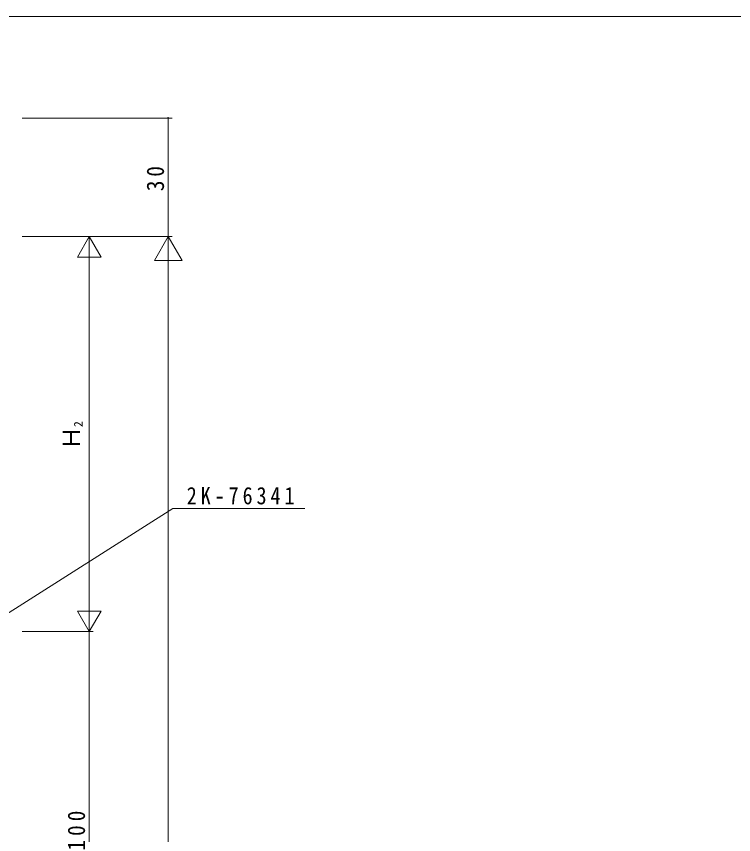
# Model space of a CAD drawing. Units: millimetres on the paper. Extents: x -420 to 373, y -297 to 267.
# Drawn here: x -271.1 to -89.5, y 57.3 to 264.4 of the extents above; entities that cross this region are included whole.
import ezdxf
from ezdxf.enums import TextEntityAlignment as Align

# ---------------------------------------------------------------- set-up
doc = ezdxf.new("R2010")
doc.units = ezdxf.units.MM
doc.layers.add('0-1_YKK_ZWAK', color=7, linetype='Continuous', lineweight=9)
doc.layers.add('0-6_YKK_D', color=6, linetype='Continuous', lineweight=9)
doc.styles.add('ＭＳ ゴシック', font='')
doc.styles.get('ＭＳ ゴシック').set_extended_font_data('MS Gothic')

msp = doc.modelspace()

# ---------------------------------------------------------------- linework, layer by layer
at = {"layer": '0-1_YKK_ZWAK'}
msp.add_line((352.3, 264.4), (-417.7, 264.4), dxfattribs=at)
at = {"layer": '0-6_YKK_D'}
for p, q in [((-269.7, 238.671), (-231.7, 238.671)), ((-232.7, 238.671), (-232.7, 208.672)), ((-269.7, 208.672), (-231.7, 208.672)), ((-269.7, 208.671), (-251.7, 208.671)), ((-269.7, 208.671), (-231.7, 208.671)), ((-252.7, 208.671), (-255.7, 203.475)), ((-252.7, 208.671), (-252.7, 198.279)), ((-252.7, 208.671), (-249.7, 203.475)), ((-232.7, 208.671), (-236.2, 202.609)), ((-232.7, 208.671), (-232.7, 196.546)), ((-232.7, 208.671), (-229.2, 202.609)), ((-255.7, 203.475), (-249.7, 203.475)), ((-252.7, 114.671), (-252.7, 202.671)), ((-236.2, 202.609), (-229.2, 202.609)), ((-232.7, 201.671), (-232.7, -169.329)), ((-283.266, 107.009), (-231.505, 139.817)), ((-231.505, 139.817), (-198.125, 139.817)), ((-252.7, 108.671), (-252.7, 119.063)), ((-249.7, 113.867), (-255.7, 113.867)), ((-252.7, 108.671), (-255.7, 113.867)), ((-252.7, 108.671), (-249.7, 113.867)), ((-269.7, 108.671), (-251.7, 108.671)), ((-269.7, 108.671), (-251.7, 108.671)), ((-252.7, 8.671), (-252.7, 108.671))]:
    msp.add_line(p, q, dxfattribs=at)
for start, end in [(90, 270), (270, 90)]:
    msp.add_arc((-232.7, 238.671), 0.106, start, end, dxfattribs=at)

# ---------------------------------------------------------------- texts
at = {"layer": '0-6_YKK_D', "color": 7, "style": 'ＭＳ ゴシック'}
msp.add_text('2', height=2.199, rotation=90, dxfattribs=at).set_placement((-253.7, 160.431), align=Align.BOTTOM_LEFT)
at = {"layer": '0-6_YKK_D', "color": 3, "style": 'ＭＳ ゴシック'}
msp.add_text('Ｈ', height=4.399, rotation=90, dxfattribs=at).set_placement((-253.7, 154.671), align=Align.BOTTOM_LEFT)
at = {"layer": '0-6_YKK_D', "color": 3, "char_height": 4.399, "attachment_point": 7, "rotation": 90, "style": 'ＭＳ ゴシック'}
for s, insert in [('\\T1.36;\\W0.9;30', (-233.7, 220.151)), ('\\T1.38;\\W0.9;100', (-253.7, 53.231))]:
    msp.add_mtext(s, dxfattribs=dict(at, insert=insert))
at = {"layer": '0-6_YKK_D', "color": 3, "insert": (-228.005, 140.817), "char_height": 4.399, "attachment_point": 7, "style": 'ＭＳ ゴシック'}
msp.add_mtext('\\T1.39;\\W0.85;2K-76341', dxfattribs=at)

doc.saveas('drawing.dxf')
